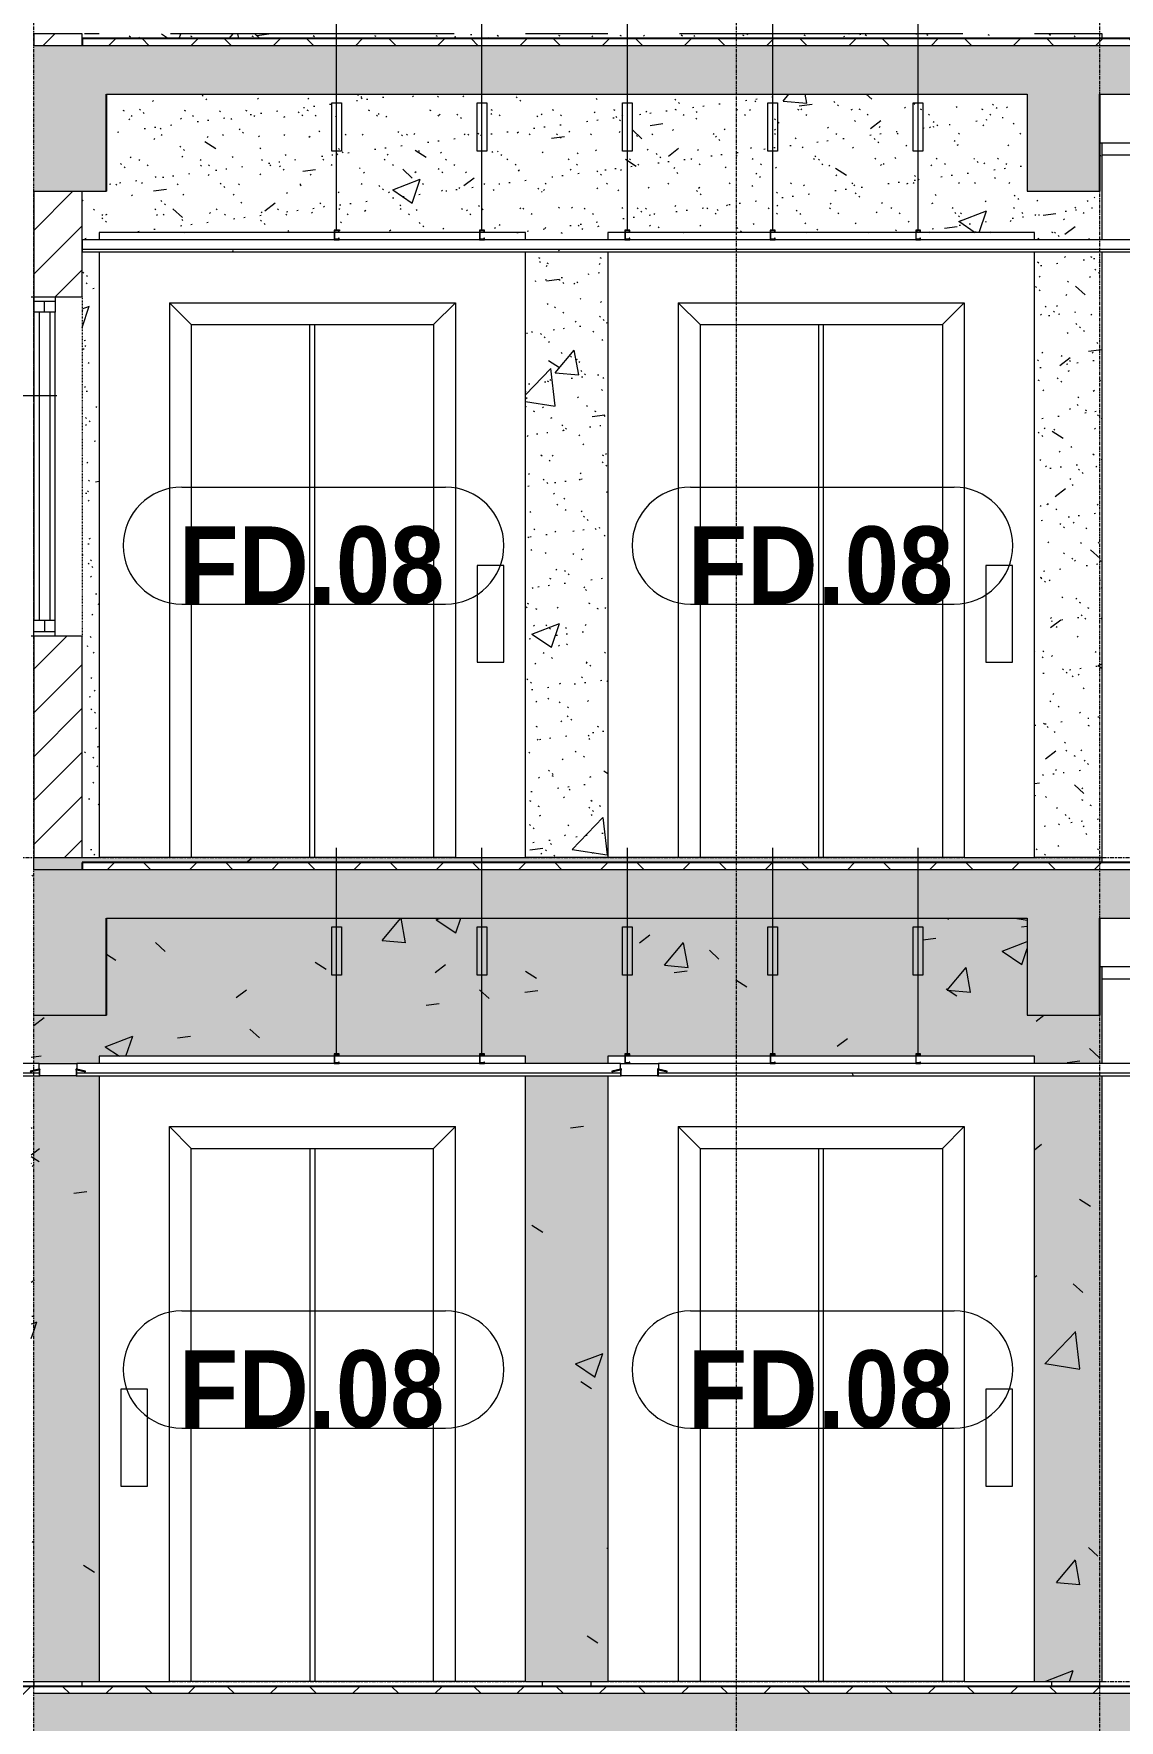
# Model space of a CAD drawing. Header units: millimetres. Extents: x 26124 to 258712, y -8723 to 35400.
# Drawn here: x 112053 to 116533, y 2040 to 9000 of the extents above; entities that cross this region are included whole.
import ezdxf

# ---------------------------------------------------------------- set-up
doc = ezdxf.new("R2010")
doc.units = ezdxf.units.MM
for name, pattern in [('1 NÉT CALL OUT', [6, 3, -3]), ('Centre', [31.75, 6.35, -4.7625, 15.875, -4.7625]), ('Grid Line', [22.225, 12.7, -3.175, 3.175, -3.175])]:
    doc.linetypes.add(name, pattern=pattern)
for name, color, linetype, lineweight in [('0-1', 7, 'Continuous', 5), ('A-CLNG', 13, 'Continuous', 9), ('A-CLNG-3', 13, 'Continuous', 18), ('A-CLNG-PATT-3', 13, 'Continuous', 9), ('A-DETL-GENF', 92, 'Continuous', 9), ('A-DETL-GENF-1', 7, 'Continuous', 9), ('A-DETL-MEDM', 33, 'Continuous', 18), ('A-DOOR', 31, 'Continuous', 9), ('A-DOOR-IDEN', 31, 'Continuous', 9), ('A-FLOR-3', 192, 'Continuous', 25), ('A-FLOR-LEVL-2', 51, 'Centre', 9), ('A-FLOR-PATT-3', 8, 'Continuous', 9), ('A-GLAZ', 151, 'Continuous', 9), ('A-GLAZ-1', 7, '1 NÉT CALL OUT', 9), ('A-GLAZ-2', 55, '1 NÉT CALL OUT', 9), ('A-GLAZ-IDEN', 152, 'Continuous', 9), ('A-WALL', 113, 'Continuous', 9), ('A-WALL-1', 113, 'Continuous', 18), ('A-WALL-PATT-4', 111, 'Continuous', 9), ('E-LITE-EQPM', 33, 'Continuous', 9), ('I-WALL', 2, 'Continuous', 9), ('S-BEAM-1', 12, 'Continuous', 5), ('S-BEAM-2', 10, 'Continuous', 25), ('S-BEAM-3', 7, 'Continuous', 9), ('S-COLS-1', 7, 'Continuous', 9), ('S-GRID-1', 1, 'Grid Line', 9)]:
    doc.layers.add(name, color=color, linetype=linetype, lineweight=lineweight)
doc.styles.add('Arial_B_1', font='arialbd.ttf', dxfattribs={"width": 0.9, "height": 320})
pattern_1 = [(45, (80880.3, 14125), (-169.7056, 169.7056), []), (135, (80880.3, 14125), (-169.7056, -169.7056), [])]
pattern_2 = [(0, (80880.3, 14125), (1300.48, 325.12), [53.645, -921.715, 53.645, -6123.635]), (0, (80880.3, 14125), (1300.48, 325.12), [-1029.005, -921.715, 53.645, -1897.075, -3251.2]), (0, (80880.3, 14125), (1300.48, 325.12), [-3901.44, 53.645, -921.715, 53.645, -2222.195]), (0, (80880.3, 14125), (1300.48, 325.12), [-4930.445, -596.595, 53.645, -1571.955]), (120, (81367.98, 14287.56), (-931.8022, 963.6887), [53.645, -921.715, -6177.28]), (120, (81367.98, 14287.56), (-931.8022, 963.6887), [-975.36, 53.645, -921.715, -5201.92]), (120, (81367.98, 14287.56), (-931.8022, 963.6887), [-1950.72, 53.645, -1897.075, -3251.2]), (120, (81367.98, 14287.56), (-931.8022, 963.6887), [-3901.44, 53.645, -921.715, -2275.84]), (120, (81367.98, 14287.56), (-931.8022, 963.6887), [-4876.8, 53.645, -596.595, -1625.6]), (120, (81367.98, 14287.56), (-931.8022, 963.6887), [-5527.04, 53.645, -1571.955]), (240, (81530.54, 14937.8), (-368.6778, -1288.8087), [53.645, -921.715, -6177.28]), (240, (81530.54, 14937.8), (-368.6778, -1288.8087), [-975.36, 53.645, -921.715, -5201.92]), (240, (81530.54, 14937.8), (-368.6778, -1288.8087), [-1950.72, 53.645, -1897.075, -3251.2]), (240, (81530.54, 14937.8), (-368.6778, -1288.8087), [-3901.44, 53.645, -921.715, -2275.84]), (240, (81530.54, 14937.8), (-368.6778, -1288.8087), [-4876.8, 53.645, -596.595, -1625.6]), (240, (81530.54, 14937.8), (-368.6778, -1288.8087), [-5527.04, 53.645, -1571.955])]
pattern_3 = [(50, (80880.3, 14125), (1165.978, -102.01), [121.92, -1341.12]), (355, (80880.3, 14125), (-225.554, 1222.763), [97.536, -1072.896]), (100.451, (80977.5, 14116.5), (940.433, 1120.746), [103.616, -1139.776]), (46.184, (80880.3, 14450.1), (1734.906, -269.074), [182.88, -2011.68]), (96.636, (81024.9, 14427.7), (1519.38, 1583.54), [155.42, -1709.665]), (351.184, (80880.3, 14450.1), (1519.39, 1583.52), [146.3, -1609.34]), (21, (81042.9, 14368.8), (970.332, -654.498), [121.92, -1341.12]), (326, (81042.9, 14368.8), (395.533, 1178.804), [97.536, -1072.896]), (71.451, (81123.7, 14314.3), (1365.87, 524.296), [103.616, -1139.776]), (37.5, (80880.3, 14125), (19.767, 541.1527), [53.645, -1006.246, 53.645, -1035.507, -1076.96]), (37.5, (80880.3, 14125), (19.767, 541.1527), [-2149.043, 53.645, -1023.315]), (7.5, (80880.3, 14125), (427.646, 641.156), [53.645, -567.334, 53.645, -981.862, -410.464]), (7.5, (80880.3, 14125), (427.646, 641.156), [-1656.486, 53.645, -356.82]), (327.5, (80517.8, 14125), (867.782, -36.665), [53.645, -352.755, 53.645, -1214.323, -1682.496]), (327.5, (80517.8, 14125), (867.782, -36.665), [-1674.368, 53.645, -1628.85]), (317.5, (80355.2, 14125), (948.028, 162.731), [53.645, -474.675, 53.645, -788.416, -1194.816]), (317.5, (80355.2, 14125), (948.028, 162.731), [-1370.38, 53.645, -1141.17])]
pattern_4 = [(37.5, (80880.3, 14125), (-5.1206, 156.61216), [5.364, -118.181, 5.364, -132.812, -132.08]), (37.5, (80880.3, 14125), (-5.1206, 156.61216), [-261.722, 5.364, -126.716]), (7.5, (80880.3, 14125), (143.847, 229.3842), [5.364, -61.285, 5.364, -105.989, -42.672]), (7.5, (80880.3, 14125), (143.847, 229.3842), [-178.003, 5.364, -37.308]), (327.5, (80780.33, 14125), (253.1176, 0.4601), [5.364, -35.276, 5.364, -140.94, -191.008]), (327.5, (80780.33, 14125), (253.1176, 0.4601), [-186.944, 5.364, -185.644]), (317.5, (80780.33, 14125), (244.3381, 71.3376), [5.364, -14.956, 5.364, -90.546, -109.728]), (317.5, (80780.33, 14125), (244.3381, 71.3376), [-116.23, 5.364, -104.364])]

# ---------------------------------------------------------------- blocks, each defined once
blk = doc.blocks.new('NCV_TKTC_KET CAU_rvt-1-TKCS_MẶT CẮT 3')
at = {"layer": 'S-BEAM-1'}
for points in [[(116452.5, 8350), (116452.6, 8350), (116452.5, 8735.4)], [(112352.5, 8350), (112352.6, 8350), (112352.5, 8387.3)]]:
    blk.add_hatch(color=256, dxfattribs=at).paths.add_polyline_path(points)
at = {"layer": 'S-BEAM-2'}
for p, q in [((112352.6, 8350), (112352.6, 8750)), ((116452.6, 8350), (116452.6, 8750)), ((112352.6, 4950), (112352.6, 5350)), ((116452.6, 4950), (116452.6, 5350))]:
    blk.add_line(p, q, dxfattribs=at)
at = {"layer": 'S-BEAM-3'}
for p, q in [((116452.6, 8550), (118252.6, 8550)), ((116462.6, 8500), (118252.6, 8500)), ((116452.6, 5150), (118252.6, 5150)), ((116462.6, 5100), (118252.6, 5100))]:
    blk.add_line(p, q, dxfattribs=at)
at = {"layer": 'S-COLS-1'}
for p, q in [((112052.6, 2200), (112052.6, 2180)), ((112252.6, 2180), (112252.6, 2200)), ((114152.6, 2180), (114152.6, 2200)), ((114352.6, 2180), (114352.6, 2200)), ((116252.6, 2200), (116252.6, 2180)), ((116452.6, 2180), (116452.6, 2200))]:
    blk.add_line(p, q, dxfattribs=at)
blk = doc.blocks.new('1_FAMILY RVT - W01-WxH 1400x3200xmm-489780-TKCS_MẶT CẮT 3')
at = {"layer": 'A-GLAZ'}
for p, q in [((112052.635618, 11314.4), (112252.635618, 11314.4)), ((112052.635618, 11314.4), (112052.635618, 11250.9)), ((112141.535618, 11295.35), (112052.635618, 11295.35)), ((112097.085618, 11250.9), (112097.085618, 11295.35)), ((112141.535618, 11314.4), (112141.535618, 11250.9)), ((112052.635618, 11250.9), (112052.635618, 9977.9)), ((112141.535618, 11250.9), (112052.635618, 11250.9)), ((112074.860618, 11250.9), (112074.860618, 9977.9)), ((112119.310618, 11250.9), (112119.310618, 9977.9)), ((112141.535618, 9977.9), (112141.535618, 11250.9)), ((112141.535618, 9977.9), (112052.635618, 9977.9)), ((112052.635618, 9914.4), (112052.635618, 9977.9)), ((112097.085618, 9977.9), (112097.085618, 9933.45)), ((112141.535618, 9914.4), (112141.535618, 9977.9)), ((112052.635618, 9933.45), (112141.535618, 9933.45)), ((112252.635618, 9914.4), (112052.635618, 9914.4))]:
    blk.add_line(p, q, dxfattribs=at)
at = {"layer": 'A-GLAZ-2'}
for p, q in [((112052.635618, 9914.4), (112052.635618, 11314.4)), ((112252.635618, 11314.4), (112252.635618, 9914.4))]:
    blk.add_line(p, q, dxfattribs=at)
blk = doc.blocks.new('Thang may HIEN - Dài x Rộng - 2000x2000-V2-TKCS_MẶT CẮT 3')
at = {"layer": 'A-DOOR'}
for p, q in [((112322.6, 11580), (112322.6, 11550)), ((113292.5, 11580), (112322.6, 11580)), ((113892.5, 11580), (113295, 11580)), ((114082.6, 11580), (113895, 11580)), ((114082.6, 11550), (114082.6, 11580)), ((112322.6, 11500), (112322.6, 9000)), ((114082.6, 9000), (114082.6, 11500)), ((112702.6, 11200), (112612.6, 11290)), ((112612.6, 11290), (112612.6, 9000)), ((112612.6, 11290), (113792.6, 11290)), ((113792.6, 11290), (113702.6, 11200)), ((113792.6, 11290), (113792.6, 9000)), ((112702.6, 11200), (112702.6, 9000)), ((112702.6, 11200), (113702.6, 11200)), ((113192.6, 9000), (113192.6, 11200)), ((113212.6, 9000), (113212.6, 11200)), ((113702.6, 11200), (113702.6, 9000)), ((113992.6, 10205.9), (113882.6, 10205.9)), ((113882.6, 10205.9), (113882.6, 9805.9)), ((113992.6, 9805.9), (113992.6, 10205.9)), ((113882.6, 9805.9), (113992.6, 9805.9)), ((112612.6, 9000), (112322.6, 9000)), ((112617.6, 9000), (112612.6, 9000)), ((113792.6, 9000), (113787.6, 9000)), ((113792.6, 9000), (114082.6, 9000))]:
    blk.add_line(p, q, dxfattribs=at)
blk = doc.blocks.new('Thang may HIEN - Dài x Rộng - 2000x2000-V3-TKCS_MẶT CẮT 3')
at = {"layer": 'A-DOOR'}
for p, q in [((114422.6, 11580), (114422.6, 11550)), ((114492.5, 11580), (114422.6, 11580)), ((115092.5, 11580), (114495, 11580)), ((115692.5, 11580), (115095, 11580)), ((116182.6, 11580), (115695, 11580)), ((116182.6, 11550), (116182.6, 11580)), ((114422.6, 11500), (114422.6, 9000)), ((116182.6, 9000), (116182.6, 11500)), ((114802.6, 11200), (114712.6, 11290)), ((114712.6, 11290), (114712.6, 9000)), ((114712.6, 11290), (115892.6, 11290)), ((115892.6, 11290), (115802.6, 11200)), ((115892.6, 11290), (115892.6, 9000)), ((114802.6, 11200), (114802.6, 9000)), ((114802.6, 11200), (115802.6, 11200)), ((115292.6, 9000), (115292.6, 11200)), ((115312.6, 9000), (115312.6, 11200)), ((115802.6, 11200), (115802.6, 9000)), ((116092.6, 10205.9), (115982.6, 10205.9)), ((115982.6, 10205.9), (115982.6, 9805.9)), ((116092.6, 9805.9), (116092.6, 10205.9)), ((115982.6, 9805.9), (116092.6, 9805.9)), ((114712.6, 9000), (114422.6, 9000)), ((114717.6, 9000), (114712.6, 9000)), ((115892.6, 9000), (115887.6, 9000)), ((115892.6, 9000), (116182.6, 9000))]:
    blk.add_line(p, q, dxfattribs=at)
blk = doc.blocks.new('LIC_06-ĐÈN LED TRÒN DOWNLIGHT_ P_18W - LIC_06-ĐÈN LED TRÒN DOWNLIGHT_ P_18W - ÁNH SÁNG 6000K-1339139-TKCS_MẶT CẮT 3')
at = {"layer": 'E-LITE-EQPM'}
for p, q in [((46274.2, 4727.2), (46238.2, 4719)), ((46238.2, 4719), (46238.9, 4716)), ((46238.9, 4716), (46274, 4724.1)), ((46274.6, 4723.5), (46274.6, 4700)), ((46274.6, 4700), (46277.6, 4700)), ((46277.6, 4700), (46277.6, 4723.5)), ((46427.6, 4723.5), (46427.6, 4700)), ((46427.6, 4700), (46430.6, 4700)), ((46430.6, 4700), (46430.6, 4723.5)), ((46466.9, 4719), (46430.9, 4727.2)), ((46431.1, 4724.1), (46466.2, 4716)), ((46466.2, 4716), (46466.9, 4719))]:
    blk.add_line(p, q, dxfattribs=at)
for centre, radius, start, end in [((46276.7, 4726.2), 3.47, 218.39393, 231.60607), ((46276.1, 4725.5), 2.5, 306.82664, 137.56728), ((46429.1, 4725.5), 2.5, 42.43272, 233.17336), ((46428.4, 4726.2), 3.47, 308.39393, 321.60607)]:
    blk.add_arc(centre, radius, start, end, dxfattribs=at)
blk = doc.blocks.new('Thang may HIEN - Dài x Rộng - 2000x2000-V15-TKCS_MẶT CẮT 3')
at = {"layer": 'A-DOOR'}
for p, q in [((114422.6, 4780), (114422.6, 4750)), ((114492.5, 4780), (114422.6, 4780)), ((115092.5, 4780), (114495, 4780)), ((115692.5, 4780), (115095, 4780)), ((116182.6, 4780), (115695, 4780)), ((116182.6, 4750), (116182.6, 4780)), ((114422.6, 4700.2), (114422.6, 2200)), ((116182.6, 2200), (116182.6, 4700)), ((114802.6, 4400), (114712.6, 4490)), ((114712.6, 4490), (114712.6, 2200)), ((114712.6, 4490), (115892.6, 4490)), ((115892.6, 4490), (115802.6, 4400)), ((115892.6, 4490), (115892.6, 2200)), ((114802.6, 4400), (114802.6, 2200)), ((114802.6, 4400), (115802.6, 4400)), ((115292.6, 2200), (115292.6, 4400)), ((115312.6, 2200), (115312.6, 4400)), ((115802.6, 4400), (115802.6, 2200)), ((116092.6, 3405.9), (115982.6, 3405.9)), ((115982.6, 3405.9), (115982.6, 3005.9)), ((116092.6, 3005.9), (116092.6, 3405.9)), ((115982.6, 3005.9), (116092.6, 3005.9)), ((114712.6, 2200), (114422.6, 2200)), ((114802.6, 2200), (114712.6, 2200)), ((115292.6, 2200), (114802.6, 2200)), ((115312.6, 2200), (115292.6, 2200)), ((115802.6, 2200), (115312.6, 2200)), ((115892.6, 2200), (115802.6, 2200)), ((115892.6, 2200), (116182.6, 2200))]:
    blk.add_line(p, q, dxfattribs=at)
blk = doc.blocks.new('Thang may HIEN - Dài x Rộng - 2000x2000-2402870-TKCS_MẶT CẮT 3')
at = {"layer": 'A-DOOR'}
for p, q in [((112322.6, 4780), (112322.6, 4750)), ((113292.5, 4780), (112322.6, 4780)), ((113892.5, 4780), (113295, 4780)), ((114082.6, 4780), (113895, 4780)), ((114082.6, 4750), (114082.6, 4780)), ((112322.6, 4700), (112322.6, 2200)), ((114082.6, 2200), (114082.6, 4700)), ((112612.6, 2200), (112612.6, 4490)), ((112612.6, 4490), (113792.6, 4490)), ((112702.6, 4400), (112612.6, 4490)), ((113792.6, 4490), (113702.6, 4400)), ((113792.6, 2200), (113792.6, 4490)), ((112702.6, 2200), (112702.6, 4400)), ((112702.6, 4400), (113702.6, 4400)), ((113192.6, 4400), (113192.6, 2200)), ((113212.6, 4400), (113212.6, 2200)), ((113702.6, 2200), (113702.6, 4400)), ((112412.6, 3405.9), (112412.6, 3005.9)), ((112522.6, 3405.9), (112412.6, 3405.9)), ((112522.6, 3005.9), (112522.6, 3405.9)), ((112412.6, 3005.9), (112522.6, 3005.9)), ((112322.6, 2200), (112612.6, 2200)), ((112702.6, 2200), (112612.6, 2200)), ((113192.6, 2200), (112702.6, 2200)), ((113212.6, 2200), (113192.6, 2200)), ((113702.6, 2200), (113212.6, 2200)), ((113792.6, 2200), (113702.6, 2200)), ((114082.6, 2200), (113792.6, 2200))]:
    blk.add_line(p, q, dxfattribs=at)
blk = doc.blocks.new('Repeating Detail - THANH TREO TRẦN 850-354056-TKCS_MẶT CẮT 3')
at = {"layer": 'A-DETL-GENF'}
for points in [[(113292.5, 28550), (113312.5, 28550), (113312.5, 28556), (113310, 28552.5), (113295, 28552.5), (113295, 28587.5), (113310, 28587.5), (113312.5, 28584), (113312.5, 28590), (113292.5, 28590)], [(113892.5, 28550), (113912.5, 28550), (113912.5, 28556), (113910, 28552.5), (113895, 28552.5), (113895, 28587.5), (113910, 28587.5), (113912.5, 28584), (113912.5, 28590), (113892.5, 28590)], [(114492.5, 28550), (114512.5, 28550), (114512.5, 28556), (114510, 28552.5), (114495, 28552.5), (114495, 28587.5), (114510, 28587.5), (114512.5, 28584), (114512.5, 28590), (114492.5, 28590)], [(115092.5, 28550), (115112.5, 28550), (115112.5, 28556), (115110, 28552.5), (115095, 28552.5), (115095, 28587.5), (115110, 28587.5), (115112.5, 28584), (115112.5, 28590), (115092.5, 28590)], [(115692.5, 28550), (115712.5, 28550), (115712.5, 28556), (115710, 28552.5), (115695, 28552.5), (115695, 28587.5), (115710, 28587.5), (115712.5, 28584), (115712.5, 28590), (115692.5, 28590)]]:
    blk.add_hatch(color=256, dxfattribs=at).paths.add_polyline_path(points)
for p, q in [((113302.5, 28590), (113302.5, 29440)), ((113902.5, 28590), (113902.5, 29440)), ((114502.5, 28590), (114502.5, 29440)), ((115102.5, 28590), (115102.5, 29440)), ((115702.5, 28590), (115702.5, 29440)), ((113282.5, 29115), (113322.5, 29115)), ((113282.5, 28915), (113282.5, 29115)), ((113322.5, 29115), (113322.5, 28915)), ((113882.5, 29115), (113922.5, 29115)), ((113882.5, 28915), (113882.5, 29115)), ((113922.5, 29115), (113922.5, 28915)), ((114482.5, 29115), (114522.5, 29115)), ((114482.5, 28915), (114482.5, 29115)), ((114522.5, 29115), (114522.5, 28915)), ((115082.5, 29115), (115122.5, 29115)), ((115082.5, 28915), (115082.5, 29115)), ((115122.5, 29115), (115122.5, 28915)), ((115682.5, 29115), (115722.5, 29115)), ((115682.5, 28915), (115682.5, 29115)), ((115722.5, 29115), (115722.5, 28915)), ((113322.5, 28915), (113282.5, 28915)), ((113922.5, 28915), (113882.5, 28915)), ((114522.5, 28915), (114482.5, 28915)), ((115122.5, 28915), (115082.5, 28915)), ((115722.5, 28915), (115682.5, 28915)), ((113312.5, 28590), (113292.5, 28590)), ((113292.5, 28590), (113292.5, 28550)), ((113312.5, 28590), (113292.5, 28590)), ((113292.5, 28590), (113292.5, 28550)), ((113292.5, 28550), (113312.5, 28550)), ((113292.5, 28550), (113312.5, 28550)), ((113295, 28587.5), (113310, 28587.5)), ((113295, 28552.5), (113295, 28587.5)), ((113295, 28552.5), (113295, 28587.5)), ((113295, 28587.5), (113310, 28587.5)), ((113310, 28552.5), (113295, 28552.5)), ((113310, 28552.5), (113295, 28552.5)), ((113310, 28587.5), (113310, 28584)), ((113310, 28587.5), (113310, 28584)), ((113310, 28584), (113312.5, 28584)), ((113310, 28584), (113312.5, 28584)), ((113312.5, 28556), (113310, 28556)), ((113310, 28556), (113310, 28552.5)), ((113312.5, 28556), (113310, 28556)), ((113310, 28556), (113310, 28552.5)), ((113312.5, 28584), (113312.5, 28590)), ((113312.5, 28584), (113312.5, 28590)), ((113312.5, 28550), (113312.5, 28556)), ((113312.5, 28550), (113312.5, 28556)), ((113912.5, 28590), (113892.5, 28590)), ((113892.5, 28590), (113892.5, 28550)), ((113912.5, 28590), (113892.5, 28590)), ((113892.5, 28590), (113892.5, 28550)), ((113892.5, 28550), (113912.5, 28550)), ((113892.5, 28550), (113912.5, 28550)), ((113895, 28587.5), (113910, 28587.5)), ((113895, 28552.5), (113895, 28587.5)), ((113895, 28552.5), (113895, 28587.5)), ((113895, 28587.5), (113910, 28587.5)), ((113910, 28552.5), (113895, 28552.5)), ((113910, 28552.5), (113895, 28552.5)), ((113910, 28587.5), (113910, 28584)), ((113910, 28587.5), (113910, 28584)), ((113910, 28584), (113912.5, 28584)), ((113910, 28584), (113912.5, 28584)), ((113912.5, 28556), (113910, 28556)), ((113910, 28556), (113910, 28552.5)), ((113912.5, 28556), (113910, 28556)), ((113910, 28556), (113910, 28552.5)), ((113912.5, 28584), (113912.5, 28590)), ((113912.5, 28584), (113912.5, 28590)), ((113912.5, 28550), (113912.5, 28556)), ((113912.5, 28550), (113912.5, 28556)), ((114512.5, 28590), (114492.5, 28590)), ((114492.5, 28590), (114492.5, 28550)), ((114512.5, 28590), (114492.5, 28590)), ((114492.5, 28590), (114492.5, 28550)), ((114492.5, 28550), (114512.5, 28550)), ((114492.5, 28550), (114512.5, 28550)), ((114495, 28587.5), (114510, 28587.5)), ((114495, 28552.5), (114495, 28587.5)), ((114495, 28552.5), (114495, 28587.5)), ((114495, 28587.5), (114510, 28587.5)), ((114510, 28552.5), (114495, 28552.5)), ((114510, 28552.5), (114495, 28552.5)), ((114510, 28587.5), (114510, 28584)), ((114510, 28587.5), (114510, 28584)), ((114510, 28584), (114512.5, 28584)), ((114510, 28584), (114512.5, 28584)), ((114512.5, 28556), (114510, 28556)), ((114510, 28556), (114510, 28552.5)), ((114512.5, 28556), (114510, 28556)), ((114510, 28556), (114510, 28552.5)), ((114512.5, 28584), (114512.5, 28590)), ((114512.5, 28584), (114512.5, 28590)), ((114512.5, 28550), (114512.5, 28556)), ((114512.5, 28550), (114512.5, 28556)), ((115112.5, 28590), (115092.5, 28590)), ((115092.5, 28590), (115092.5, 28550)), ((115112.5, 28590), (115092.5, 28590)), ((115092.5, 28590), (115092.5, 28550)), ((115092.5, 28550), (115112.5, 28550)), ((115092.5, 28550), (115112.5, 28550)), ((115095, 28587.5), (115110, 28587.5)), ((115095, 28552.5), (115095, 28587.5)), ((115095, 28552.5), (115095, 28587.5)), ((115095, 28587.5), (115110, 28587.5)), ((115110, 28552.5), (115095, 28552.5)), ((115110, 28552.5), (115095, 28552.5)), ((115110, 28587.5), (115110, 28584)), ((115110, 28587.5), (115110, 28584)), ((115110, 28584), (115112.5, 28584)), ((115110, 28584), (115112.5, 28584)), ((115112.5, 28556), (115110, 28556)), ((115110, 28556), (115110, 28552.5)), ((115112.5, 28556), (115110, 28556)), ((115110, 28556), (115110, 28552.5)), ((115112.5, 28584), (115112.5, 28590)), ((115112.5, 28584), (115112.5, 28590)), ((115112.5, 28550), (115112.5, 28556)), ((115112.5, 28550), (115112.5, 28556)), ((115712.5, 28590), (115692.5, 28590)), ((115692.5, 28590), (115692.5, 28550)), ((115712.5, 28590), (115692.5, 28590)), ((115692.5, 28590), (115692.5, 28550)), ((115692.5, 28550), (115712.5, 28550)), ((115692.5, 28550), (115712.5, 28550)), ((115695, 28587.5), (115710, 28587.5)), ((115695, 28552.5), (115695, 28587.5)), ((115695, 28552.5), (115695, 28587.5)), ((115695, 28587.5), (115710, 28587.5)), ((115710, 28552.5), (115695, 28552.5)), ((115710, 28552.5), (115695, 28552.5)), ((115710, 28587.5), (115710, 28584)), ((115710, 28587.5), (115710, 28584)), ((115710, 28584), (115712.5, 28584)), ((115710, 28584), (115712.5, 28584)), ((115712.5, 28556), (115710, 28556)), ((115710, 28556), (115710, 28552.5)), ((115712.5, 28556), (115710, 28556)), ((115710, 28556), (115710, 28552.5)), ((115712.5, 28584), (115712.5, 28590)), ((115712.5, 28584), (115712.5, 28590)), ((115712.5, 28550), (115712.5, 28556)), ((115712.5, 28550), (115712.5, 28556))]:
    blk.add_line(p, q, dxfattribs=at)
blk = doc.blocks.new('STN_Door Tag - STN_Door Tag-1788670-TKCS_MẶT CẮT 3')
at = {"layer": 'A-DOOR-IDEN'}
for p, q in [((47163.5, 10529.1), (48251.6, 10529.1)), ((47163.5, 10046.1), (48251.6, 10046.1))]:
    blk.add_line(p, q, dxfattribs=at)
for centre, start, end in [((47163.5, 10287.6), 90, 270), ((48251.6, 10287.6), 270, 90)]:
    blk.add_arc(centre, 241.5, start, end, dxfattribs=at)

msp = doc.modelspace()

# ---------------------------------------------------------------- hatches: boundary and pattern name
at = {"layer": 'A-CLNG-PATT-3'}
h = msp.add_hatch(dxfattribs=at)
h.set_pattern_fill('FP_4', color=256, style=0, pattern_type=2)
h.set_pattern_definition(pattern_2)
h.paths.add_polyline_path([(118625.9, 8100), (118852.4, 8100), (118852.4, 8110), (112252.6, 8110), (112252.6, 8100), (118219.8, 8100)])
h = msp.add_hatch(dxfattribs=at)
h.set_pattern_fill('FP_4', color=256, style=0, pattern_type=2)
h.set_pattern_definition(pattern_2)
h.paths.add_polyline_path([(114971, 4700), (118852.4, 4700), (118852.4, 4710), (114630.6, 4710), (114630.6, 4700)])
h.paths.add_polyline_path([(109691.9, 4700), (112074.6, 4700), (112074.6, 4710), (109452.5, 4710), (109452.5, 4700)])
h.paths.add_polyline_path([(112230.6, 4700), (114474.6, 4700), (114474.6, 4710), (112230.6, 4710)])
at = {"layer": 'A-DETL-GENF-1'}
h = msp.add_hatch(color=256, dxfattribs=at)
h.paths.add_polyline_path([(116152.5, 1550), (116452.5, 1550), (116452.5, 1950), (118252.6, 1950), (118252.6, 1700), (118452.6, 1700), (118452.6, 1950), (122652.5, 1950), (122652.5, 1550), (122953, 1550), (122953, 1950), (126952.5, 1950), (126952.5, 1550), (127252.5, 1550), (127252.5, 2150), (112052.6, 2150), (112052.6, 1550), (112352.5, 1550), (112352.5, 1950), (116152.5, 1950), (116152.5, 1809.6)])
h.paths.add_polyline_path([(33652.6, 1550), (33952.6, 1550), (33952.6, 2000), (37952.1, 2000), (37952.1, 1550), (38252.6, 1550), (38252.6, 1950), (42452.6, 1950), (42452.6, 1700), (42652.6, 1700), (42652.6, 1950), (44452.6, 1950), (44452.6, 1550), (44752.6, 1550), (44752.6, 1950), (48552.6, 1950), (48552.6, 1550), (48852.6, 1550), (48852.6, 2150), (33652.6, 2150), (33652.6, 1809.6)])
h.paths.add_polyline_path([(126952.5, 4950), (127252.5, 4950), (127252.5, 5550), (112052.6, 5550), (112052.6, 4950), (112352.5, 4950), (112352.5, 5350), (116152.5, 5350), (116152.5, 4950), (116452.5, 4950), (116452.5, 5350), (118252.6, 5350), (118252.6, 5100), (118452.6, 5100), (118452.6, 5350), (122652.5, 5350), (122652.5, 4950), (122953, 4950), (122953, 5350), (126952.5, 5350)])
h.paths.add_polyline_path([(44752.6, 4950), (44752.6, 5350), (48552.6, 5350), (48552.6, 4950), (48852.6, 4950), (48852.6, 5550), (33652.6, 5550), (33652.6, 4950), (33952.6, 4950), (33952.6, 5380), (37952.1, 5380), (37952.1, 4950), (38252.6, 4950), (38252.6, 5350), (42452.6, 5350), (42452.6, 5100), (42652.6, 5100), (42652.6, 5350), (44452.6, 5350), (44452.6, 4950), (44717.3, 4950)])
h.paths.add_polyline_path([(126952.5, 8350), (127252.5, 8350), (127252.5, 8950), (112052.6, 8950), (112052.6, 8350), (112352.5, 8350), (112352.5, 8750), (116152.5, 8750), (116152.5, 8350), (116452.5, 8350), (116452.5, 8750), (118252.6, 8750), (118252.6, 8500), (118452.6, 8500), (118452.6, 8750), (122652.5, 8750), (122652.5, 8350), (122953, 8350), (122953, 8750), (126952.5, 8750)])
h.paths.add_polyline_path([(33952.6, 8350), (33952.6, 8780), (37952.1, 8780), (37952.1, 8350), (38252.6, 8350), (38252.6, 8750), (42452.6, 8750), (42452.6, 8500), (42652.6, 8500), (42652.6, 8750), (44452.6, 8750), (44452.6, 8350), (44752.6, 8350), (44752.6, 8750), (48552.6, 8750), (48552.6, 8350), (48852.6, 8350), (48852.6, 8950), (33652.6, 8950), (33652.6, 8350)])
h.paths.add_polyline_path([(33952.6, 11750), (33952.6, 12200), (37952.1, 12200), (37952.1, 11750), (38252.6, 11750), (38252.6, 12150), (42452.6, 12150), (42452.6, 11900), (42652.6, 11900), (42652.6, 12150), (44452.6, 12150), (44452.6, 11750), (44752.6, 11750), (44752.6, 12150), (48552.6, 12150), (48552.6, 11750), (48852.6, 11750), (48852.6, 12350), (33652.6, 12350), (33652.6, 11750)])
h.paths.add_polyline_path([(116189.3, 11750), (116452.5, 11750), (116452.5, 12150), (118252.6, 12150), (118252.6, 11900), (118452.6, 11900), (118452.6, 12150), (122652.5, 12150), (122652.5, 11750), (122953, 11750), (122953, 12150), (126952.5, 12150), (126952.5, 11750), (127252.5, 11750), (127252.5, 12350), (112052.6, 12350), (112052.6, 11750), (112352.5, 11750), (112352.5, 12150), (116152.5, 12150), (116152.5, 11750)])
h.paths.add_polyline_path([(126952.5, 15150), (127252.5, 15150), (127252.5, 15750), (112052.6, 15750), (112052.6, 15150), (112352.5, 15150), (112352.5, 15550), (116152.5, 15550), (116152.5, 15150), (116452.5, 15150), (116452.5, 15550), (118252.6, 15550), (118252.6, 15300), (118452.6, 15300), (118452.6, 15550), (122652.5, 15550), (122652.5, 15150), (122953, 15150), (122953, 15550), (126952.5, 15550)])
h.paths.add_polyline_path([(33952.6, 15150), (33952.6, 15600), (37952.1, 15600), (37952.1, 15150), (38252.6, 15150), (38252.6, 15550), (42452.6, 15550), (42452.6, 15300), (42652.6, 15300), (42652.6, 15550), (44452.6, 15550), (44452.6, 15150), (44752.6, 15150), (44752.6, 15550), (48552.6, 15550), (48552.6, 15150), (48852.6, 15150), (48852.6, 15750), (33652.6, 15750), (33652.6, 15150)])
h.paths.add_polyline_path([(126952.5, 18550), (127252.5, 18550), (127252.5, 19150), (112052.6, 19150), (112052.6, 18550), (112352.5, 18550), (112352.5, 18950), (116152.5, 18950), (116152.5, 18550), (116452.5, 18550), (116452.5, 18950), (118252.6, 18950), (118252.6, 18700), (118452.6, 18700), (118452.6, 18950), (122652.5, 18950), (122652.5, 18550), (122953, 18550), (122953, 18950), (126952.5, 18950), (126952.5, 18552.9)])
h.paths.add_polyline_path([(33952.6, 18550), (33952.6, 19000), (37952.1, 19000), (37952.1, 18550), (38252.6, 18550), (38252.6, 18950), (42452.6, 18950), (42452.6, 18700), (42652.6, 18700), (42652.6, 18950), (44452.6, 18950), (44452.6, 18550), (44752.6, 18550), (44752.6, 18950), (48552.6, 18950), (48552.6, 18550), (48852.6, 18550), (48852.6, 19150), (33652.6, 19150), (33652.6, 18550)])
h.paths.add_polyline_path([(126952.5, 21950), (127252.5, 21950), (127252.5, 22550), (112052.6, 22550), (112052.6, 21950), (112352.5, 21950), (112352.5, 22350), (116152.5, 22350), (116152.5, 21950), (116452.5, 21950), (116452.5, 22350), (118252.6, 22350), (118252.6, 22100), (118452.6, 22100), (118452.6, 22350), (122652.5, 22350), (122652.5, 21950), (122953, 21950), (122953, 22350), (126952.5, 22350), (126952.5, 22140.7)])
h.paths.add_polyline_path([(33652.6, 21950), (33952.6, 21950), (33952.6, 22400), (37952.1, 22400), (37952.1, 21950), (38252.6, 21950), (38252.6, 22350), (42452.6, 22350), (42452.6, 22100), (42652.6, 22100), (42652.6, 22350), (44452.6, 22350), (44452.6, 21950), (44752.6, 21950), (44752.6, 22350), (48552.6, 22350), (48552.6, 21950), (48852.6, 21950), (48852.6, 22550), (33652.6, 22550), (33652.6, 22140.7)])
h.paths.add_polyline_path([(127252.5, 25350), (127252.5, 25950), (112052.6, 25950), (112052.6, 25350), (112352.5, 25350), (112352.5, 25750), (116152.5, 25750), (116152.5, 25350), (116452.5, 25350), (116452.5, 25750), (118252.6, 25750), (118252.6, 25500), (118452.6, 25500), (118452.6, 25750), (122652.5, 25750), (122652.5, 25350), (122953, 25350), (122953, 25750), (126952.5, 25750), (126952.5, 25350)])
h.paths.add_polyline_path([(33952.6, 25350), (33952.6, 25800), (37952.1, 25800), (37952.1, 25350), (38252.6, 25350), (38252.6, 25750), (42452.6, 25750), (42452.6, 25500), (42652.6, 25500), (42652.6, 25750), (44452.6, 25750), (44452.6, 25350), (44752.6, 25350), (44752.6, 25750), (48552.6, 25750), (48552.6, 25350), (48852.6, 25350), (48852.6, 25950), (33652.6, 25950), (33652.6, 25350)])
h.paths.add_polyline_path([(126952.6, 28750), (127252.6, 28750), (127252.6, 29650), (127052.6, 29650), (127052.6, 29350), (116452.6, 29350), (116452.6, 29550), (112052.6, 29550), (112052.6, 28950), (112352.7, 28950), (112352.7, 29350), (116152.6, 29350), (116152.6, 28950), (116452.6, 28950), (116452.6, 29150), (118252.6, 29150), (118252.6, 28900), (118452.6, 28900), (118452.6, 29150), (122652.6, 29150), (122652.6, 28750), (122952.6, 28750), (122952.6, 29150), (126952.6, 29150)])
h.paths.add_polyline_path([(33952.6, 28750), (33952.6, 29150), (37952.1, 29150), (37952.1, 28750), (38252.6, 28750), (38252.6, 29150), (42452.6, 29150), (42452.6, 28900), (42652.6, 28900), (42652.6, 29150), (44452.6, 29150), (44452.6, 28950), (44752.6, 28950), (44752.6, 29350), (48552.6, 29350), (48552.6, 28950), (48852.6, 28950), (48852.6, 29550), (44452.6, 29550), (44452.6, 29350), (33852.6, 29350), (33852.6, 29650), (33652.6, 29650), (33652.6, 28750)])
h.paths.add_polyline_path([(127252.6, 32700), (127252.6, 33200), (126454.5, 33200), (126454.5, 33000), (127054.5, 33000), (127054.5, 32700)])
h.paths.add_polyline_path([(33652.6, 32700), (33850.6, 32700), (33850.6, 33000), (34450.6, 33000), (34450.6, 33200), (33652.6, 33200)])
h.paths.add_polyline_path([(112252.5, 32800), (112252.5, 33000), (114152.7, 33000), (114152.7, 32800), (114352.5, 32800), (114352.5, 33000), (116252.6, 33000), (116252.6, 32800), (116452.6, 32800), (116452.6, 33200), (112052.4, 33200), (112052.4, 32800)])
h.paths.add_polyline_path([(46752.4, 32800), (46752.4, 33000), (48652.6, 33000), (48652.6, 32800), (48852.7, 32800), (48852.7, 33200), (44452.6, 33200), (44452.6, 32800), (44652.6, 32800), (44652.6, 33000), (46552.6, 33000), (46552.6, 32800)])
at = {"layer": 'A-FLOR-PATT-3'}
h = msp.add_hatch(dxfattribs=at)
h.set_pattern_fill('FP_8', color=256, style=0, pattern_type=2)
h.set_pattern_definition(pattern_1)
h.paths.add_polyline_path([(118625.9, 8950), (118852.5, 8950), (118852.5, 8980), (112252.6, 8980), (112252.6, 8950), (118452.6, 8950)])
h.paths.add_polyline_path([(44692.6, 8950), (48652.6, 8950), (48652.6, 8980), (42052.6, 8980), (42052.6, 8950), (44452.6, 8950)])
h = msp.add_hatch(dxfattribs=at)
h.set_pattern_fill('FP_8', color=256, style=0, pattern_type=2)
h.set_pattern_definition(pattern_1)
h.paths.add_polyline_path([(118625.9, 5550), (118852.5, 5550), (118852.5, 5580), (112252.6, 5580), (112252.6, 5550), (117813.7, 5550)])
h.paths.add_polyline_path([(42052.6, 5550), (48652.6, 5550), (48652.6, 5580), (42052.6, 5580)])
h = msp.add_hatch(dxfattribs=at)
h.set_pattern_fill('FP_8', color=256, style=0, pattern_type=2)
h.set_pattern_definition(pattern_1)
h.paths.add_polyline_path([(51652.5, 2130), (51652.5, 2180), (42052.6, 2180), (42052.6, 2150), (48852.6, 2150), (48852.6, 2130), (51620.9, 2130)])
h.paths.add_polyline_path([(109252.6, 2130), (112052.6, 2130), (112052.6, 2150), (118852.5, 2150), (118852.5, 2180), (109252.6, 2180)])
at = {"layer": 'A-WALL-PATT-4'}
h = msp.add_hatch(dxfattribs=at)
h.set_pattern_fill('FP_1', color=256, style=0, pattern_type=2)
h.set_pattern_definition([(45, (80880.3, 14125), (-90.50967, 90.50967), [])])
h.paths.add_polyline_path([(112052.6, 5600), (112252.6, 5600), (112252.6, 6514.4), (112052.6, 6514.4)])
h.paths.add_polyline_path([(112052.6, 7914.4), (112252.6, 7914.4), (112252.6, 8350), (112052.6, 8350)])
h.paths.add_polyline_path([(112052.6, 8950), (112252.6, 8950), (112252.6, 9000), (112052.6, 9000), (112052.6, 8985.3)])
h = msp.add_hatch(dxfattribs=at)
h.set_pattern_fill('FP_6', color=256, style=0, pattern_type=2)
h.set_pattern_definition(pattern_3)
h.paths.add_polyline_path([(112322.6, 5600), (112322.6, 8100), (112252.6, 8100), (112252.6, 5600), (112262.5, 5600)])
h.paths.add_polyline_path([(116189.3, 5600), (116462.6, 5600), (116462.6, 8100), (116182.6, 8100), (116182.6, 5600)])
h.paths.add_polyline_path([(114082.6, 5600), (114422.6, 5600), (114422.6, 8100), (114082.6, 8100), (114082.6, 6315.6)])
h.paths.add_polyline_path([(114422.6, 8150), (114422.6, 8180), (114492.5, 8180), (114492.5, 8190), (114512.5, 8190), (114512.5, 8184), (114510, 8187.5), (114495, 8187.5), (114495, 8180), (115092.5, 8180), (115092.5, 8190), (115112.5, 8190), (115112.5, 8184), (115110, 8187.5), (115095, 8187.5), (115095, 8180), (115692.5, 8180), (115692.5, 8190), (115712.5, 8190), (115712.5, 8184), (115710, 8187.5), (115695, 8187.5), (115695, 8180), (116182.6, 8180), (116182.6, 8150), (116462.6, 8150), (116462.6, 8550), (116452.6, 8550), (116452.5, 8350), (116152.5, 8350), (116152.5, 8750), (112352.6, 8750), (112352.5, 8350), (112252.6, 8350), (112252.6, 8150), (112322.6, 8150), (112322.6, 8180), (113292.5, 8180), (113292.5, 8190), (113312.5, 8190), (113312.5, 8184), (113310, 8187.5), (113295, 8187.5), (113295, 8180), (113892.5, 8180), (113892.5, 8190), (113912.5, 8190), (113912.5, 8184), (113910, 8187.5), (113895, 8187.5), (113895, 8180), (114082.6, 8179.5), (114082.6, 8150), (114148, 8150)])
h.paths.add_polyline_path([(116430.6, 8980), (116462.6, 8980), (116462.6, 9000), (112252.6, 8999.6), (112252.6, 8980), (116189.3, 8980)])
h = msp.add_hatch(dxfattribs=at)
h.set_pattern_fill('FP_7', color=256, style=0, pattern_type=2)
h.set_pattern_definition(pattern_4)
h.paths.add_polyline_path([(112322.6, 5600), (112322.6, 8100), (112252.6, 8100), (112252.6, 5600), (112262.5, 5600)])
h.paths.add_polyline_path([(116189.3, 5600), (116462.6, 5600), (116462.6, 8100), (116182.6, 8100), (116182.6, 5600)])
h.paths.add_polyline_path([(114082.6, 5600), (114422.6, 5600), (114422.6, 8100), (114082.6, 8100), (114082.6, 6315.6)])
h.paths.add_polyline_path([(114422.6, 8150), (114422.6, 8180), (114492.5, 8180), (114492.5, 8190), (114512.5, 8190), (114512.5, 8184), (114510, 8187.5), (114495, 8187.5), (114495, 8180), (115092.5, 8180), (115092.5, 8190), (115112.5, 8190), (115112.5, 8184), (115110, 8187.5), (115095, 8187.5), (115095, 8180), (115692.5, 8180), (115692.5, 8190), (115712.5, 8190), (115712.5, 8184), (115710, 8187.5), (115695, 8187.5), (115695, 8180), (116182.6, 8180), (116182.6, 8150), (116462.6, 8150), (116462.6, 8550), (116452.6, 8550), (116452.5, 8350), (116152.5, 8350), (116152.5, 8750), (112352.6, 8750), (112352.5, 8350), (112252.6, 8350), (112252.6, 8150), (112322.6, 8150), (112322.6, 8180), (113292.5, 8180), (113292.5, 8190), (113312.5, 8190), (113312.5, 8184), (113310, 8187.5), (113295, 8187.5), (113295, 8180), (113892.5, 8180), (113892.5, 8190), (113912.5, 8190), (113912.5, 8184), (113910, 8187.5), (113895, 8187.5), (113895, 8180), (114082.6, 8179.5), (114082.6, 8150), (114148, 8150)])
h.paths.add_polyline_path([(116430.6, 8980), (116462.6, 8980), (116462.6, 9000), (112252.6, 8999.6), (112252.6, 8980), (116189.3, 8980)])
h = msp.add_hatch(dxfattribs=at)
h.set_pattern_fill('FP_6', color=256, style=0, pattern_type=2)
h.set_pattern_definition(pattern_3)
h.paths.add_polyline_path([(112052.6, 2200), (112322.6, 2200), (112322.6, 4700), (112052.6, 4700), (112052.6, 3005.6)])
h.paths.add_polyline_path([(116182.6, 2200), (116462.6, 2200), (116462.6, 4700), (116182.6, 4700), (116182.6, 3005.6)])
h.paths.add_polyline_path([(114422.6, 2200), (114422.6, 4700), (114082.6, 4700), (114082.6, 2200), (114158.9, 2200)])
h.paths.add_polyline_path([(116189.3, 4750), (116462.6, 4750), (116462.6, 5150), (116452.6, 5150), (116452.5, 4950), (116152.5, 4950), (116152.5, 5350), (112352.6, 5350), (112352.5, 4950), (112052.6, 4950), (112052.6, 4750), (112322.6, 4750), (112322.6, 4780), (113292.5, 4780), (113292.5, 4790), (113312.5, 4790), (113312.5, 4784), (113310, 4787.5), (113295, 4787.5), (113295, 4780), (113892.5, 4780), (113892.5, 4790), (113912.5, 4790), (113912.5, 4784), (113910, 4787.5), (113895, 4787.5), (113895, 4780), (114082.6, 4780), (114082.6, 4750), (114422.6, 4750), (114422.6, 4780), (114492.5, 4780), (114492.5, 4790), (114512.5, 4790), (114512.5, 4784), (114510, 4787.5), (114495, 4787.5), (114495, 4780), (115092.5, 4780), (115092.5, 4790), (115112.5, 4790), (115112.5, 4784), (115110, 4787.5), (115095, 4787.5), (115095, 4780), (115692.5, 4780), (115692.5, 4790), (115712.5, 4790), (115712.5, 4784), (115710, 4787.5), (115695, 4787.5), (115695, 4780), (116182.6, 4780), (116182.6, 4750)])
h.paths.add_polyline_path([(112052.6, 5550), (112252.6, 5550), (112252.6, 5580), (116462.6, 5580), (116462.6, 5600), (112052.6, 5600)])
h = msp.add_hatch(dxfattribs=at)
h.set_pattern_fill('FP_7', color=256, style=0, pattern_type=2)
h.set_pattern_definition(pattern_4)
h.paths.add_polyline_path([(112052.6, 2200), (112322.6, 2200), (112322.6, 4700), (112052.6, 4700), (112052.6, 3005.6)])
h.paths.add_polyline_path([(116182.6, 2200), (116462.6, 2200), (116462.6, 4700), (116182.6, 4700), (116182.6, 3005.6)])
h.paths.add_polyline_path([(114422.6, 2200), (114422.6, 4700), (114082.6, 4700), (114082.6, 2200), (114158.9, 2200)])
h.paths.add_polyline_path([(116189.3, 4750), (116462.6, 4750), (116462.6, 5150), (116452.6, 5150), (116452.5, 4950), (116152.5, 4950), (116152.5, 5350), (112352.6, 5350), (112352.5, 4950), (112052.6, 4950), (112052.6, 4750), (112322.6, 4750), (112322.6, 4780), (113292.5, 4780), (113292.5, 4790), (113312.5, 4790), (113312.5, 4784), (113310, 4787.5), (113295, 4787.5), (113295, 4780), (113892.5, 4780), (113892.5, 4790), (113912.5, 4790), (113912.5, 4784), (113910, 4787.5), (113895, 4787.5), (113895, 4780), (114082.6, 4780), (114082.6, 4750), (114422.6, 4750), (114422.6, 4780), (114492.5, 4780), (114492.5, 4790), (114512.5, 4790), (114512.5, 4784), (114510, 4787.5), (114495, 4787.5), (114495, 4780), (115092.5, 4780), (115092.5, 4790), (115112.5, 4790), (115112.5, 4784), (115110, 4787.5), (115095, 4787.5), (115095, 4780), (115692.5, 4780), (115692.5, 4790), (115712.5, 4790), (115712.5, 4784), (115710, 4787.5), (115695, 4787.5), (115695, 4780), (116182.6, 4780), (116182.6, 4750)])
h.paths.add_polyline_path([(112052.6, 5550), (112252.6, 5550), (112252.6, 5580), (116462.6, 5580), (116462.6, 5600), (112052.6, 5600)])
h = msp.add_hatch(dxfattribs=at)
h.set_pattern_fill('FP_6', color=256, style=0, pattern_type=2)
h.set_pattern_definition(pattern_3)
h.paths.add_polyline_path([(112042.6, 2200), (112052.6, 2200), (112052.6, 4700), (112042.6, 4700), (112042.6, 3005.6)])
h.paths.add_polyline_path([(112052.6, 4750), (112052.6, 5330), (112042.6, 5330), (112042.6, 4750), (112052.6, 4750)])
h.paths.add_polyline_path([(112042.6, 5500), (112052.6, 5500), (112052.6, 5550), (112042.6, 5550), (112042.6, 5530)])
h = msp.add_hatch(dxfattribs=at)
h.set_pattern_fill('FP_7', color=256, style=0, pattern_type=2)
h.set_pattern_definition(pattern_4)
h.paths.add_polyline_path([(112042.6, 2200), (112052.6, 2200), (112052.6, 4700), (112042.6, 4700), (112042.6, 3005.6)])
h.paths.add_polyline_path([(112052.6, 4750), (112052.6, 5330), (112042.6, 5330), (112042.6, 4750), (112052.6, 4750)])
h.paths.add_polyline_path([(112042.6, 5500), (112052.6, 5500), (112052.6, 5550), (112042.6, 5550), (112042.6, 5530)])

# ---------------------------------------------------------------- linework, layer by layer
at = {"layer": 'A-CLNG'}
for p, q in [((118852.4, 8110), (112252.6, 8110)), ((112074.7, 4750), (112230.4, 4750)), ((114474.7, 4750), (114492, 4750)), ((114512.3, 4750), (114630.4, 4750)), ((112074.6, 4710), (109452.5, 4710)), ((112226.8, 4700), (112078.3, 4700)), ((114474.6, 4710), (112230.6, 4710)), ((114626.8, 4700), (114478.3, 4700)), ((118852.4, 4710), (114630.6, 4710))]:
    msp.add_line(p, q, dxfattribs=at)
at = {"layer": 'A-CLNG-3'}
for p, q in [((113292.5, 8150), (112252.6, 8150)), ((112252.6, 8150), (112252.6, 8100)), ((113892.5, 8150), (113312.5, 8150)), ((114492.5, 8150), (113912.5, 8150)), ((115092.5, 8150), (114512.5, 8150)), ((115692.5, 8150), (115112.5, 8150)), ((116732.6, 8150), (115712.5, 8150)), ((112252.6, 8100), (118852.4, 8100)), ((112074.7, 4750), (109452.5, 4750)), ((112074.7, 4723.5), (112074.7, 4750)), ((113292.5, 4750), (112230.4, 4750)), ((112230.4, 4750), (112230.4, 4723.5)), ((113892.5, 4750), (113312.5, 4750)), ((114474.7, 4750), (113912.5, 4750)), ((114474.7, 4723.5), (114474.7, 4750)), ((115092.5, 4750), (114630.4, 4750)), ((114630.4, 4750), (114630.4, 4723.5)), ((115692.5, 4750), (115112.5, 4750)), ((116732.6, 4750), (115712.5, 4750)), ((109452.5, 4700), (112074.6, 4700)), ((112230.6, 4700), (114474.6, 4700)), ((114630.6, 4700), (118852.4, 4700))]:
    msp.add_line(p, q, dxfattribs=at)
at = {"layer": 'A-DETL-MEDM'}
for p, q in [((127252.5, 8950), (112052.6, 8950)), ((112352.5, 8350), (112352.5, 8750)), ((112352.5, 8750), (116152.5, 8750)), ((116152.5, 8750), (116152.5, 8350)), ((116452.5, 8350), (116452.5, 8750)), ((116452.5, 8750), (118252.6, 8750)), ((112052.6, 8350), (112352.5, 8350)), ((116152.5, 8350), (116452.5, 8350)), ((127252.5, 5550), (112052.6, 5550)), ((112352.5, 4950), (112352.5, 5350)), ((112352.5, 5350), (116152.5, 5350)), ((116152.5, 5350), (116152.5, 4950)), ((116452.5, 4950), (116452.5, 5350)), ((116452.5, 5350), (118252.6, 5350)), ((112052.6, 4950), (112352.5, 4950)), ((116152.5, 4950), (116452.5, 4950)), ((127252.5, 2150), (112052.6, 2150))]:
    msp.add_line(p, q, dxfattribs=at)
at = {"layer": 'A-FLOR-3'}
for p, q in [((118852.5, 8980), (112252.6, 8980)), ((112252.6, 8980), (112252.6, 8950)), ((118852.5, 5580), (112252.6, 5580)), ((112252.6, 5580), (112252.6, 5550)), ((118852.5, 2180), (109252.6, 2180))]:
    msp.add_line(p, q, dxfattribs=at)
at = {"layer": 'A-FLOR-LEVL-2'}
for p, q in [((26123.8, 5600), (134152.6, 5600)), ((26123.8, 2200), (134152.6, 2200))]:
    msp.add_line(p, q, dxfattribs=at)
at = {"layer": 'A-GLAZ-IDEN'}
msp.add_line((112147.3, 7505.2), (111565.1, 7505.2), dxfattribs=at)
at = {"layer": 'A-WALL'}
for p, q in [((112252.6, 8980), (112252.6, 9000)), ((112052.6, 8350.1), (112052.6, 7914.4)), ((112252.6, 7914.4), (112252.6, 8350)), ((112052.6, 6514.4), (112052.6, 5600)), ((112252.6, 5600), (112252.6, 6514.4))]:
    msp.add_line(p, q, dxfattribs=at)
at = {"layer": 'A-WALL-1'}
for p, q in [((112252.6, 9000), (112052.6, 9000)), ((112052.6, 9000), (112052.6, 8950)), ((112042.6, 7914.4), (112052.6, 7914.4)), ((112052.6, 6514.4), (112042.6, 6514.4)), ((112052.6, 5600), (112252.6, 5600)), ((112052.6, 5550), (112052.6, 5600))]:
    msp.add_line(p, q, dxfattribs=at)
at = {"layer": 'I-WALL'}
for p, q in [((112322.6, 9000), (112262.5, 9000)), ((113787.6, 9000), (112617.6, 9000)), ((114422.6, 9000), (114082.6, 9000)), ((115887.6, 9000), (114717.6, 9000)), ((116462.6, 9000), (116182.6, 9000)), ((116462.6, 8980), (116462.6, 9000)), ((116462.6, 8150), (116462.6, 8550)), ((116462.6, 5580), (116462.6, 8100)), ((112252.6, 5600), (112322.6, 5600)), ((113787.6, 5600), (112617.6, 5600)), ((114422.6, 5600), (114082.6, 5600)), ((115887.6, 5600), (114717.6, 5600)), ((116462.6, 5600), (116182.6, 5600)), ((116462.6, 4750), (116462.6, 5150)), ((116462.6, 2200), (116462.6, 4700)), ((109452.6, 2200), (112322.6, 2200)), ((114082.6, 2200), (114422.6, 2200)), ((116182.6, 2200), (116462.6, 2200))]:
    msp.add_line(p, q, dxfattribs=at)
at = {"layer": 'S-GRID-1'}
for p, q in [((112052.6, -2320.6), (112052.6, 30285.9)), ((114952.6, -2320.6), (114952.6, 30285.9)), ((116452.6, -2320.6), (116452.6, 30285.9))]:
    msp.add_line(p, q, dxfattribs=at)

# ---------------------------------------------------------------- block references
at = {"layer": '0-1'}
msp.add_blockref('NCV_TKTC_KET CAU_rvt-1-TKCS_MẶT CẮT 3', (0, 0), dxfattribs=at)
at = {"layer": 'A-DETL-GENF'}
for p in [(0, -20400), (0, -23800)]:
    msp.add_blockref('Repeating Detail - THANH TREO TRẦN 850-354056-TKCS_MẶT CẮT 3', p, dxfattribs=at)
at = {"layer": 'A-DOOR'}
for name, p in [('Thang may HIEN - Dài x Rộng - 2000x2000-V2-TKCS_MẶT CẮT 3', (0, -3400)), ('Thang may HIEN - Dài x Rộng - 2000x2000-V3-TKCS_MẶT CẮT 3', (0, -3400)), ('Thang may HIEN - Dài x Rộng - 2000x2000-2402870-TKCS_MẶT CẮT 3', (0, 0)), ('Thang may HIEN - Dài x Rộng - 2000x2000-V15-TKCS_MẶT CẮT 3', (0, 0))]:
    msp.add_blockref(name, p, dxfattribs=at)
at = {"layer": 'A-DOOR-IDEN'}
for p in [(65500, -3400), (67599.9, -3400), (65499.9, -6800), (67599.9, -6800)]:
    msp.add_blockref('STN_Door Tag - STN_Door Tag-1788670-TKCS_MẶT CẮT 3', p, dxfattribs=at)
at = {"layer": 'A-GLAZ-1'}
msp.add_blockref('1_FAMILY RVT - W01-WxH 1400x3200xmm-489780-TKCS_MẶT CẮT 3', (0, -3400), dxfattribs=at)
at = {"layer": 'E-LITE-EQPM'}
for p in [(65800, 0), (68200, 0)]:
    msp.add_blockref('LIC_06-ĐÈN LED TRÒN DOWNLIGHT_ P_18W - LIC_06-ĐÈN LED TRÒN DOWNLIGHT_ P_18W - ÁNH SÁNG 6000K-1339139-TKCS_MẶT CẮT 3', p, dxfattribs=at)

# ---------------------------------------------------------------- texts
at = {"layer": 'A-DOOR-IDEN', "char_height": 320, "width": 1124.64, "attachment_point": 5, "line_spacing_factor": 0.936439, "style": 'Arial_B_1'}
for insert in [(113199.4, 6804.6), (115299.3, 6804.6), (113199.3, 3404.6), (115299.3, 3404.6)]:
    msp.add_mtext('\\pt7.2,14.4,21.6,28.8,36,43.2,50.4,57.6,64.8,72,79.2,86.4,93.6,100.8,108,115.2,122.4,129.6,136.8,144,151.2,158.4,165.6,172.8,180,187.2,194.4,201.6,208.8,216,223.2,230.4;FD.08', dxfattribs=dict(at, insert=insert))

doc.saveas('drawing.dxf')
